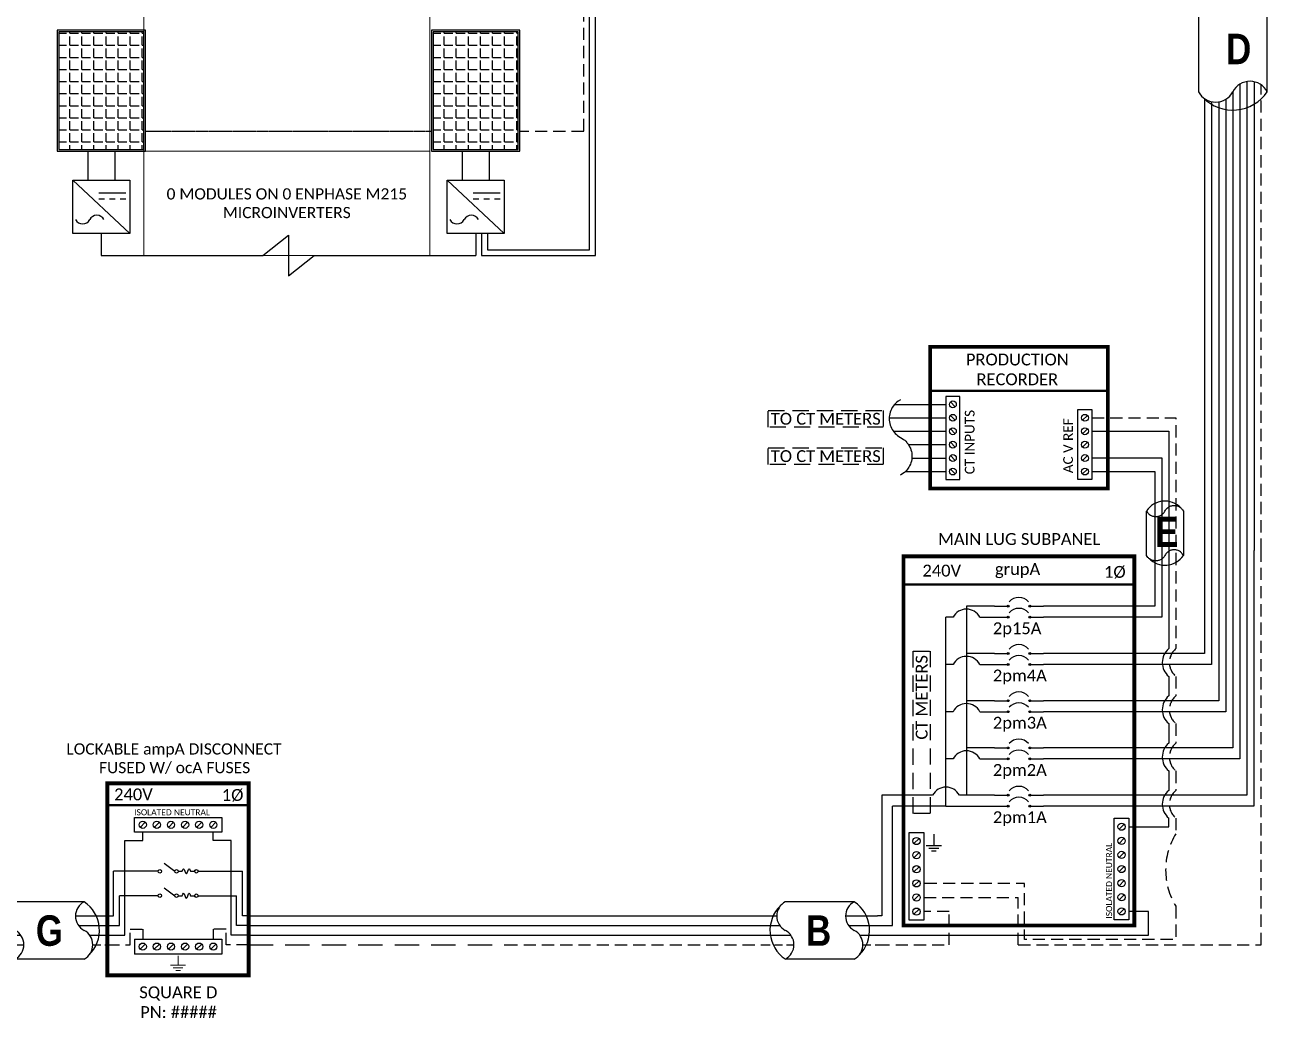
# Model space of a CAD drawing. Header units: feet. Extents: x 13749 to 14348, y 16038 to 16616.
# Drawn here: x 13964.7 to 14347.7, y 16050.5 to 16356.6 of the extents above; entities that cross this region are included whole.
import ezdxf

# ---------------------------------------------------------------- set-up
doc = ezdxf.new("R2010")
doc.units = ezdxf.units.FT
doc.header["$MEASUREMENT"] = 0
doc.linetypes.add('DASHED', pattern=[0.75, 0.5, -0.25])
doc.linetypes.add('HIDDEN', pattern=[0.375, 0.25, -0.125])
for name, color, linetype in [('E - MODULE', 7, 'Continuous'), ('ONE LINE BLOCKS', 7, 'Continuous'), ('TABLES', 7, 'Continuous'), ('TEXT', 7, 'Continuous'), ('Z - TITLEBLOCK TXT', 7, 'Continuous')]:
    doc.layers.add(name, color=color, linetype=linetype)
doc.styles.add('ONE LINE TXT', font='techb___.ttf')
doc.styles.get("Standard").update_dxf_attribs({"font": 'CALIBRI.TTF'})

# ---------------------------------------------------------------- blocks, each defined once
blk = doc.blocks.new('*T14')
at = {"layer": 'Defpoints', "color": 8, "linetype": 'ByBlock', "lineweight": 0, "transparency": 16777216}
for p, q in [((0, 0), (88.16, 0)), ((0, 0), (0, -330.21)), ((88.16, 0), (88.16, -330.21)), ((0, -41.08), (88.16, -41.08)), ((0, -59.24), (88.16, -59.24)), ((0, -91.46), (88.16, -91.46)), ((0, -138.99), (88.16, -138.99)), ((0, -171.21), (88.16, -171.21)), ((0, -218.74), (88.16, -218.74)), ((0, -250.97), (88.16, -250.97)), ((0, -297.99), (88.16, -297.99)), ((0, -330.21), (88.16, -330.21))]:
    blk.add_line(p, q, dxfattribs=at)
at = {"color": 0, "linetype": 'Continuous', "transparency": 16777216, "char_height": 3.4544, "width": 83.574, "attachment_point": 5}
for s, insert in [('{\\fCalibri|b0|i0|c0;SOLAR MODULES MOUNTED TO ROOF ON 0 ARRAYS^J0 - 0W MODULES^J0 - ENPHASE M215 MICROINVERTERS', (44.08, -20.54)), ('{\\fCalibri|b0|i0|c0;', (44.08, -50.16)), ('{\\fCalibri|b0|i0|c0;0 MODULES ON 0 ENPHASE M215 MICROINVERTERS', (44.08, -75.35)), ('{\\fCalibri|b0|i0|c0;', (44.08, -115.23)), ('{\\fCalibri|b0|i0|c0;0 MODULES ON 0 ENPHASE M215 MICROINVERTERS', (44.08, -155.1)), ('{\\fCalibri|b0|i0|c0;', (44.08, -194.98)), ('{\\fCalibri|b0|i0|c0;0 MODULES ON 0 ENPHASE M215 MICROINVERTERS', (44.08, -234.86)), ('{\\fCalibri|b0|i0|c0;', (44.08, -274.48)), ('{\\fCalibri|b0|i0|c0;0 MODULES ON 0 ENPHASE M215 MICROINVERTERS', (44.08, -314.1))]:
    blk.add_mtext(s, dxfattribs=dict(at, insert=insert))
blk = doc.blocks.new('*U28')
at = {"color": 7, "linetype": 'Continuous'}
for p, q in [((-7.14, 13.31), (-28.39, 13.31)), ((-28.39, -4.31), (-7.14, -4.31))]:
    blk.add_line(p, q, dxfattribs=at)
at = {"color": 7}
for p, q in [((-35.53, 9), (-31.05, 9)), ((-9.81, 9), (0, 9))]:
    blk.add_line(p, q, dxfattribs=at)
at = {"color": 10}
for p, q in [((-35.53, 6), (-30.11, 6)), ((-8.87, 6), (0, 6))]:
    blk.add_line(p, q, dxfattribs=at)
at = {"color": 253}
for p, q in [((-35.53, 3), (-26.66, 3)), ((-5.41, 3), (0, 3))]:
    blk.add_line(p, q, dxfattribs=at)
at = {"color": 92, "linetype": 'HIDDEN', "ltscale": 10}
for p, q in [((-4.48, 0), (0, 0)), ((-35.53, 0), (-25.72, 0))]:
    blk.add_line(p, q, dxfattribs=at)
at = {"color": 7, "linetype": 'Continuous'}
for centre, start, end in [((-22.54, 4.5), 133.9732, 236.4265), ((-12.99, 4.5), 313.9732, 56.4265)]:
    blk.add_arc(centre, 10.58, start, end, dxfattribs=at)
at = {"linetype": 'Continuous'}
for centre, start, end in [((-26.08, 8.91), 117.6639, 242.3361), ((-4.83, 8.91), 117.6639, 242.3361), ((-30.7, 0.09), 297.6639, 62.3361), ((-9.45, 0.09), 297.6639, 62.3361)]:
    blk.add_arc(centre, 4.98, start, end, dxfattribs=at)
blk = doc.blocks.new('*U17')
at = {"color": 7}
blk.add_line((-79.14, 9), (0, 9), dxfattribs=at)
at = {"color": 10}
blk.add_line((-79.14, 6), (0, 6), dxfattribs=at)
at = {"color": 253}
blk.add_line((-79.14, 3), (0, 3), dxfattribs=at)
at = {"color": 92, "linetype": 'HIDDEN', "ltscale": 15}
blk.add_line((-79.14, 0), (0, 0), dxfattribs=at)
blk = doc.blocks.new('*U22')
at = {"lineweight": 50}
blk.add_line((-43.61, 43.06), (0, 43.06), dxfattribs=at)
at = {"color": 1, "linetype": 'Continuous'}
for p, q in [((-35.27, 34.78), (-35.27, 39.32)), ((-35.27, 39.32), (-8.32, 39.32)), ((-8.32, 39.32), (-8.32, 34.78)), ((-8.32, 34.78), (-35.27, 34.78)), ((-26.07, 25.18), (-22.81, 22.74)), ((-21.73, 22.73), (-20.49, 22.73)), ((-17.94, 22.73), (-16.7, 22.73)), ((-26.07, 17.65), (-22.81, 15.2)), ((-21.73, 15.2), (-20.49, 15.2)), ((-17.94, 15.2), (-16.7, 15.2)), ((-35.27, 1.76), (-8.32, 1.76)), ((-35.27, 1.76), (-35.27, -2.78)), ((-8.32, 1.76), (-8.32, -2.78)), ((-8.32, -2.78), (-35.27, -2.78))]:
    blk.add_line(p, q, dxfattribs=at)
at = {"color": 4, "linetype": 'Continuous'}
for p, q in [((-31.89, 37.83), (-33.46, 36.26)), ((-27.53, 37.83), (-29.11, 36.26)), ((-23.18, 37.83), (-24.76, 36.26)), ((-18.83, 37.83), (-20.41, 36.26)), ((-14.48, 37.83), (-16.06, 36.26)), ((-10.13, 37.83), (-11.7, 36.26)), ((-31.89, 0.28), (-33.46, -1.3)), ((-27.53, 0.28), (-29.11, -1.3)), ((-23.18, 0.28), (-24.76, -1.3)), ((-18.83, 0.28), (-20.41, -1.3)), ((-14.48, 0.28), (-16.06, -1.3)), ((-10.13, 0.28), (-11.7, -1.3))]:
    blk.add_line(p, q, dxfattribs=at)
at = {"color": 253, "linetype": 'Continuous'}
for p, q in [((-32.67, 32.17), (-32.67, 34.78)), ((-10.92, 32.17), (-10.92, 34.78)), ((-38.16, 3), (-38.16, 32.17)), ((-38.16, 32.17), (-32.67, 32.17)), ((-5.43, 32.17), (-10.92, 32.17)), ((-5.43, 3), (-5.43, 32.17)), ((-43.61, 3), (-38.16, 3)), ((0, 3), (-5.43, 3))]:
    blk.add_line(p, q, dxfattribs=at)
at = {"color": 7, "linetype": 'Continuous'}
for p, q in [((-27.97, 22.73), (-41.66, 22.73)), ((-41.66, 9), (-41.66, 22.73)), ((-15.62, 22.73), (-1.93, 22.73)), ((-1.93, 9), (-1.93, 22.73))]:
    blk.add_line(p, q, dxfattribs=at)
at = {"color": 10, "linetype": 'Continuous'}
for p, q in [((-27.97, 15.2), (-39.8, 15.2)), ((-39.8, 6), (-39.8, 15.2)), ((-15.62, 15.2), (-3.79, 15.19)), ((-3.79, 6), (-3.79, 15.2)), ((-43.61, 6), (-39.8, 6)), ((0, 6), (-3.79, 6))]:
    blk.add_line(p, q, dxfattribs=at)
at = {"color": 7}
for p, q in [((-43.61, 9), (-41.66, 9)), ((0, 9), (-1.93, 9))]:
    blk.add_line(p, q, dxfattribs=at)
at = {"color": 92, "linetype": 'HIDDEN', "ltscale": 15}
for p, q in [((-36.58, 0), (-36.58, 4.9)), ((-36.58, 4.9), (-32.67, 4.9)), ((-32.67, 4.9), (-32.67, 1.76)), ((-7.01, 4.9), (-10.92, 4.9)), ((-10.92, 4.9), (-10.92, 1.76)), ((-7.01, 0), (-7.01, 4.9)), ((-43.61, 0), (-36.58, 0)), ((0, 0), (-7.01, 0))]:
    blk.add_line(p, q, dxfattribs=at)
at = {"lineweight": 50, "const_width": 1.19}
blk.add_lwpolyline([(-43.61, -9.34), (-43.61, 49.84), (0, 49.84), (0, -9.34)], close=True, dxfattribs=at)
at = {"color": 92, "linetype": 'Continuous', "lineweight": 5, "ltscale": 0.05, "flags": 128}
for points in [[(-21.8, -3.32), (-21.8, -6.17)], [(-24.14, -6.17), (-19.45, -6.17)], [(-20.27, -7.03), (-23.32, -7.03)], [(-21.08, -7.9), (-22.51, -7.9)]]:
    blk.add_lwpolyline(points, dxfattribs=at)
at = {"color": 4, "linetype": 'Continuous'}
for centre in [(-32.67, 37.05), (-28.32, 37.05), (-23.97, 37.05), (-19.62, 37.05), (-15.27, 37.05), (-10.92, 37.05), (-32.67, -0.51), (-28.32, -0.51), (-23.97, -0.51), (-19.62, -0.51), (-15.27, -0.51), (-10.92, -0.51)]:
    blk.add_circle(centre, 1.11, dxfattribs=at)
at = {"color": 1, "linetype": 'Continuous'}
for centre in [(-27.43, 22.73), (-22.27, 22.73), (-16.16, 22.73), (-27.43, 15.2), (-22.27, 15.2), (-16.16, 15.19)]:
    blk.add_circle(centre, 0.541, dxfattribs=at)
for points in [[(-20.49, 22.73), (-20.12, 23.49), (-19.22, 21.97), (-18.39, 23.49), (-17.94, 22.73)], [(-20.49, 15.2), (-20.12, 15.96), (-19.22, 14.43), (-18.39, 15.96), (-17.94, 15.2)]]:
    blk.add_spline(points, degree=3, dxfattribs=at)
at = {"color": 7}
blk.add_blockref('*U28', (-43.61, 0), dxfattribs=at)
at = {"color": 4, "linetype": 'Continuous'}
blk.add_text('ISOLATED NEUTRAL', height=1.8743, dxfattribs=at).set_placement((-35.32, 39.97))
at = {"color": 1}
for s, width, gutter_width, heights, insert, char_height, attachment_point in [('\\A1;\\pi2.6661;LOCKABLE ampA DISCONNECT \\P\\pi12.722;FUSED W/ ocA FUSES', 71.8931, 92.23, [18.56], (-58.88, 62.16), 3.4544, 1), ('240V', 0.1481, 0.75, [0], (-35.55, 46.4), 3.658, 5), ('1Ø', 0.1481, 0.75, [0], (-4.98, 46.1), 3.658, 5), ('\\A1;\\pi5.5987,t23.887;SQUARE D\\P\\pi5.8899,t24.178;PN: #####', 35.0816, 28.88, [13.54], (-39.35, -12.75), 3.6576, 1)]:
    blk.add_mtext_dynamic_manual_height_columns(s, width=width, gutter_width=gutter_width, heights=heights, dxfattribs=dict(at, insert=insert, char_height=char_height, attachment_point=attachment_point))
blk = doc.blocks.new('*U19')
at = {"color": 7}
blk.add_line((-79.14, 9), (0, 9), dxfattribs=at)
at = {"color": 10}
blk.add_line((-79.14, 6), (0, 6), dxfattribs=at)
at = {"color": 253}
blk.add_line((-79.14, 3), (0, 3), dxfattribs=at)
at = {"color": 92, "linetype": 'DASHED', "ltscale": 15}
blk.add_line((-79.14, 0), (0, 0), dxfattribs=at)
blk = doc.blocks.new('*U25')
at = {"color": 7}
blk.add_lwpolyline([(-5.67, 6.83), (-5.45, 6.47), (-5.45, 6.47), (-5.45, 6.47), (-5.25, 6.22), (-5.08, 6.04), (-4.92, 5.89), (-4.75, 5.76), (-4.49, 5.58), (-4.28, 5.46), (-4.05, 5.36), (-3.81, 5.27), (-3.57, 5.2), (-3.33, 5.16), (-3.09, 5.13), (-2.83, 5.12), (-2.59, 5.13), (-2.34, 5.16), (-2.1, 5.21), (-1.85, 5.27), (-1.63, 5.36), (-1.39, 5.46), (-1.18, 5.58), (-0.99, 5.71), (-0.85, 5.81), (-0.77, 5.87), (-0.58, 6.04), (-0.43, 6.21), (-0.28, 6.39), (-0.14, 6.6), (0, 6.83), (0.14, 7.07), (0.28, 7.28), (0.43, 7.46), (0.58, 7.62), (0.77, 7.8), (0.85, 7.86), (0.99, 7.96), (1.18, 8.09), (1.39, 8.21), (1.63, 8.31), (1.85, 8.39), (2.1, 8.46), (2.34, 8.51), (2.59, 8.54), (2.83, 8.55), (3.09, 8.54), (3.33, 8.51), (3.57, 8.46), (3.81, 8.39), (4.05, 8.31), (4.28, 8.2), (4.49, 8.09), (4.75, 7.91), (4.92, 7.77), (5.08, 7.63), (5.25, 7.45), (5.45, 7.2), (5.45, 7.2), (5.45, 7.2), (5.67, 6.83), (5.67, -6.83), (5.45, -6.47), (5.45, -6.47), (5.45, -6.47), (5.25, -6.22), (5.08, -6.04), (4.92, -5.89), (4.75, -5.76), (4.49, -5.58), (4.28, -5.46), (4.05, -5.36), (3.81, -5.27), (3.57, -5.2), (3.33, -5.16), (3.09, -5.13), (2.83, -5.12), (2.59, -5.13), (2.34, -5.16), (2.1, -5.21), (1.85, -5.27), (1.63, -5.36), (1.39, -5.46), (1.18, -5.58), (0.99, -5.71), (0.85, -5.81), (0.77, -5.87), (0.58, -6.04), (0.43, -6.21), (0.28, -6.39), (0.14, -6.6), (0, -6.83), (-0.14, -7.07), (-0.28, -7.28), (-0.43, -7.46), (-0.58, -7.62), (-0.77, -7.8), (-0.85, -7.86), (-0.99, -7.96), (-1.18, -8.09), (-1.39, -8.21), (-1.63, -8.31), (-1.85, -8.39), (-2.1, -8.46), (-2.34, -8.51), (-2.59, -8.54), (-2.83, -8.55), (-3.09, -8.54), (-3.33, -8.51), (-3.57, -8.46), (-3.81, -8.39), (-4.05, -8.31), (-4.28, -8.2), (-4.49, -8.09), (-4.75, -7.91), (-4.92, -7.77), (-5.08, -7.63), (-5.25, -7.45), (-5.45, -7.2), (-5.45, -7.2), (-5.45, -7.2), (-5.67, -6.83), (-5.67, -6.83)], close=True, dxfattribs=at)
at = {"color": 7, "linetype": 'Continuous'}
for centre, start, end in [((0, 3.07), 43.9732, 146.4265), ((0, -3.07), 223.9732, 326.4265)]:
    blk.add_arc(centre, 6.81, start, end, dxfattribs=at)
at = {"color": 1, "linetype": 'Continuous', "insert": (-3.04, 5.1), "char_height": 9.3833, "attachment_point": 1, "style": 'ONE LINE TXT'}
blk.add_mtext_dynamic_manual_height_columns('{\\W1;\\C256;E}', width=0.1385, gutter_width=2.13, heights=[0], dxfattribs=at)
blk = doc.blocks.new('SUB WITH RECORDER 4 CKTS')
at = {"layer": 'ONE LINE BLOCKS', "linetype": 'Continuous'}
h = blk.add_hatch(color=1, dxfattribs=at)
h.dxf.hatch_style = 1
edge = h.paths.add_edge_path()
edge.add_arc((40.28, 104.41), 0.291, 0, 360)
h = blk.add_hatch(color=1, dxfattribs=at)
h.dxf.hatch_style = 1
edge = h.paths.add_edge_path()
edge.add_arc((46.96, 104.41), 0.291, 0, 360)
h = blk.add_hatch(color=1, dxfattribs=at)
h.dxf.hatch_style = 1
edge = h.paths.add_edge_path()
edge.add_arc((40.28, 101.03), 0.291, 0, 360)
h = blk.add_hatch(color=1, dxfattribs=at)
h.dxf.hatch_style = 1
edge = h.paths.add_edge_path()
edge.add_arc((46.96, 101.03), 0.291, 0, 360)
h = blk.add_hatch(color=1, dxfattribs=at)
h.dxf.hatch_style = 1
edge = h.paths.add_edge_path()
edge.add_arc((40.28, 89.85), 0.291, 0, 360)
h = blk.add_hatch(color=1, dxfattribs=at)
h.dxf.hatch_style = 1
edge = h.paths.add_edge_path()
edge.add_arc((46.96, 89.85), 0.291, 0, 360)
h = blk.add_hatch(color=1, dxfattribs=at)
h.dxf.hatch_style = 1
edge = h.paths.add_edge_path()
edge.add_arc((40.28, 86.47), 0.291, 0, 360)
h = blk.add_hatch(color=1, dxfattribs=at)
h.dxf.hatch_style = 1
edge = h.paths.add_edge_path()
edge.add_arc((46.96, 86.47), 0.291, 0, 360)
h = blk.add_hatch(color=1, dxfattribs=at)
h.dxf.hatch_style = 1
edge = h.paths.add_edge_path()
edge.add_arc((40.28, 75.29), 0.291, 0, 360)
h = blk.add_hatch(color=1, dxfattribs=at)
h.dxf.hatch_style = 1
edge = h.paths.add_edge_path()
edge.add_arc((46.96, 75.29), 0.291, 0, 360)
h = blk.add_hatch(color=1, dxfattribs=at)
h.dxf.hatch_style = 1
edge = h.paths.add_edge_path()
edge.add_arc((40.28, 71.91), 0.291, 0, 360)
h = blk.add_hatch(color=1, dxfattribs=at)
h.dxf.hatch_style = 1
edge = h.paths.add_edge_path()
edge.add_arc((46.96, 71.91), 0.291, 0, 360)
h = blk.add_hatch(color=1, dxfattribs=at)
h.dxf.hatch_style = 1
edge = h.paths.add_edge_path()
edge.add_arc((40.28, 60.73), 0.291, 0, 360)
h = blk.add_hatch(color=1, dxfattribs=at)
h.dxf.hatch_style = 1
edge = h.paths.add_edge_path()
edge.add_arc((40.28, 57.35), 0.291, 0, 360)
h = blk.add_hatch(color=1, dxfattribs=at)
h.dxf.hatch_style = 1
edge = h.paths.add_edge_path()
edge.add_arc((46.96, 60.73), 0.291, 0, 360)
h = blk.add_hatch(color=1, dxfattribs=at)
h.dxf.hatch_style = 1
edge = h.paths.add_edge_path()
edge.add_arc((46.96, 57.35), 0.291, 0, 360)
h = blk.add_hatch(color=1, dxfattribs=at)
h.dxf.hatch_style = 1
edge = h.paths.add_edge_path()
edge.add_arc((40.28, 46.17), 0.291, 0, 360)
h = blk.add_hatch(color=1, dxfattribs=at)
h.dxf.hatch_style = 1
edge = h.paths.add_edge_path()
edge.add_arc((46.96, 46.17), 0.291, 0, 360)
h = blk.add_hatch(color=1, dxfattribs=at)
h.dxf.hatch_style = 1
edge = h.paths.add_edge_path()
edge.add_arc((40.28, 42.79), 0.291, 0, 360)
h = blk.add_hatch(color=1, dxfattribs=at)
h.dxf.hatch_style = 1
edge = h.paths.add_edge_path()
edge.add_arc((46.96, 42.79), 0.291, 0, 360)
at = {"linetype": 'Continuous'}
for p, q in [((5.31, 166.63), (21.09, 166.63)), ((3.63, 162.49), (21.09, 162.49)), ((4.86, 158.35), (21.09, 158.35)), ((9.57, 154.21), (21.09, 154.21)), ((10.61, 150.07), (21.09, 150.07)), ((8.64, 145.93), (21.09, 145.93))]:
    blk.add_line(p, q, dxfattribs=at)
at = {"color": 253, "linetype": 'Continuous'}
for p, q in [((66.15, 158.4), (89.82, 158.4)), ((89.82, 158.4), (89.82, 91.34)), ((89.82, 82.78), (89.82, 76.78)), ((89.82, 68.22), (89.82, 62.22)), ((89.82, 53.66), (89.82, 47.66)), ((83.55, 10.36), (77.54, 10.36)), ((83.55, 3), (83.55, 10.36)), ((0, 3), (83.55, 3))]:
    blk.add_line(p, q, dxfattribs=at)
at = {"color": 10, "linetype": 'Continuous'}
for p, q in [((66.15, 150.12), (87.65, 150.12)), ((87.65, 150.12), (87.65, 101.03)), ((103.04, 121.54), (103.04, 86.47)), ((107.39, 121.54), (107.39, 71.91)), ((111.74, 121.54), (111.74, 57.35)), ((116.09, 121.54), (116.09, 42.79)), ((21.14, 86.47), (21.14, 101.03)), ((23.31, 101.03), (21.14, 101.03)), ((21.14, 101.03), (21.14, 101.03)), ((31.55, 101.03), (36.09, 101.03)), ((87.65, 101.03), (51.15, 101.03)), ((21.14, 71.91), (21.14, 86.47)), ((23.31, 86.47), (21.14, 86.47)), ((31.55, 86.47), (36.09, 86.47)), ((103.04, 86.47), (51.15, 86.47)), ((21.14, 57.35), (21.14, 71.91)), ((23.31, 71.91), (21.14, 71.91)), ((31.55, 71.91), (36.09, 71.91)), ((107.39, 71.91), (51.15, 71.91)), ((21.14, 42.79), (21.14, 57.35)), ((23.31, 57.35), (21.14, 57.35)), ((31.55, 57.35), (36.09, 57.35)), ((111.74, 57.35), (51.15, 57.35)), ((21.14, 42.79), (4.63, 42.79)), ((4.63, 6), (4.63, 42.79)), ((21.14, 42.79), (36.09, 42.79)), ((116.09, 42.79), (51.15, 42.79)), ((0, 6), (4.63, 6))]:
    blk.add_line(p, q, dxfattribs=at)
at = {"color": 7, "linetype": 'Continuous'}
for p, q in [((66.15, 145.98), (85.47, 145.98)), ((85.47, 145.98), (85.47, 104.41)), ((100.87, 121.54), (100.87, 89.85)), ((105.22, 121.54), (105.22, 75.29)), ((109.57, 121.54), (109.57, 60.73)), ((113.92, 121.54), (113.92, 46.17)), ((36.09, 104.41), (27.43, 104.41)), ((27.43, 104.41), (27.43, 89.85)), ((85.47, 104.41), (51.15, 104.41)), ((36.09, 89.85), (27.43, 89.85)), ((27.43, 89.85), (27.43, 75.29)), ((27.43, 89.85), (27.43, 89.85)), ((100.87, 89.85), (51.15, 89.85)), ((36.09, 75.29), (27.43, 75.29)), ((27.43, 75.29), (27.43, 60.73)), ((105.22, 75.29), (51.15, 75.29)), ((36.09, 60.73), (27.43, 60.73)), ((27.43, 60.73), (27.43, 46.17)), ((109.57, 60.73), (51.15, 60.73)), ((17.02, 46.17), (1.34, 46.17)), ((1.34, 46.17), (1.34, 9)), ((36.09, 46.17), (25.26, 46.17)), ((113.92, 46.17), (51.15, 46.17)), ((1.34, 9), (0, 9))]:
    blk.add_line(p, q, dxfattribs=at)
at = {"color": 253, "linetype": 'Continuous', "flags": 128}
blk.add_lwpolyline([(77.54, 36.46), (89.82, 36.46), (89.82, 39.1)], dxfattribs=at)
at = {"color": 10, "linetype": 'Continuous'}
for centre in [(27.43, 98.87), (27.43, 84.31), (27.43, 69.75), (27.43, 55.19)]:
    blk.add_arc(centre, 4.65, 27.6639, 152.3361, dxfattribs=at)
at = {"color": 253, "linetype": 'Continuous'}
for centre in [(93.4, 87.06), (93.4, 72.5), (93.4, 57.94), (93.4, 43.38)]:
    blk.add_arc(centre, 5.58, 129.9215, 230.0785, dxfattribs=at)
at = {"color": 7, "linetype": 'Continuous'}
blk.add_arc((21.14, 44.01), 4.65, 27.6639, 152.3361, dxfattribs=at)
at = {"layer": 'E - MODULE'}
for p, q in [((4.1, 164.72), (3.93, 164.24)), ((4.32, 165.19), (4.1, 164.72)), ((4.56, 165.62), (4.32, 165.19)), ((4.93, 166.16), (4.56, 165.62)), ((5.2, 166.51), (4.93, 166.16)), ((5.49, 166.83), (5.2, 166.51)), ((5.87, 167.18), (5.49, 166.83)), ((6.38, 167.59), (5.87, 167.18)), ((7.13, 168.04), (6.38, 167.59)), ((6.38, 167.59), (6.38, 167.59)), ((6.38, 167.59), (6.38, 167.59)), ((3.64, 162.75), (3.62, 162.23)), ((3.62, 162.23), (3.64, 161.73)), ((3.7, 163.25), (3.64, 162.75)), ((3.64, 161.73), (3.7, 161.22)), ((3.79, 163.74), (3.7, 163.25)), ((3.7, 161.22), (3.79, 160.73)), ((3.93, 164.24), (3.79, 163.74)), ((3.79, 160.73), (3.93, 160.23)), ((3.93, 160.23), (4.11, 159.76)), ((4.11, 159.76), (4.32, 159.29)), ((4.32, 159.29), (4.56, 158.84)), ((4.56, 158.84), (4.82, 158.45)), ((4.82, 158.45), (5.03, 158.18)), ((5.03, 158.18), (5.15, 158.02)), ((5.15, 158.02), (5.51, 157.63)), ((5.51, 157.63), (5.84, 157.32)), ((5.84, 157.32), (6.22, 157.01)), ((6.22, 157.01), (6.65, 156.71)), ((6.65, 156.71), (7.13, 156.43)), ((7.13, 156.43), (7.6, 156.16)), ((7.6, 156.16), (8.03, 155.85)), ((8.03, 155.85), (8.41, 155.55)), ((8.41, 155.55), (8.75, 155.24)), ((8.75, 155.24), (9.1, 154.85)), ((9.1, 154.85), (9.22, 154.69)), ((9.22, 154.69), (9.43, 154.41)), ((9.43, 154.41), (9.69, 154.02)), ((9.69, 154.02), (9.94, 153.58)), ((9.94, 153.58), (10.15, 153.11)), ((10.15, 153.11), (10.32, 152.64)), ((10.32, 152.64), (10.46, 152.14)), ((10.46, 152.14), (10.56, 151.65)), ((10.56, 149.62), (10.46, 149.12)), ((10.56, 151.65), (10.62, 151.14)), ((10.62, 150.11), (10.56, 149.62)), ((10.62, 151.14), (10.64, 150.63)), ((10.64, 150.63), (10.62, 150.11)), ((8.38, 145.68), (7.87, 145.28)), ((8.76, 146.04), (8.38, 145.68)), ((9.05, 146.36), (8.76, 146.04)), ((9.32, 146.7), (9.05, 146.36)), ((9.7, 147.25), (9.32, 146.7)), ((9.93, 147.68), (9.7, 147.25)), ((10.15, 148.15), (9.93, 147.68)), ((10.32, 148.63), (10.15, 148.15)), ((10.46, 149.12), (10.32, 148.63)), ((7.87, 145.28), (7.13, 144.83)), ((7.13, 144.83), (7.13, 144.83)), ((7.87, 145.28), (7.87, 145.28)), ((7.87, 145.28), (7.87, 145.28))]:
    blk.add_line(p, q, dxfattribs=at)
at = {"layer": 'E - MODULE', "color": 10, "linetype": 'DASHED', "ltscale": 10}
for points in [[(-33.65, 164.76), (1.79, 164.76), (1.79, 159.57), (-33.65, 159.57)], [(-33.65, 153.25), (1.79, 153.25), (1.79, 148.07), (-33.65, 148.07)], [(11.05, 40.57), (11.05, 90.58), (16.24, 90.58), (16.24, 40.57)]]:
    blk.add_lwpolyline(points, close=True, dxfattribs=at)
at = {"layer": 'ONE LINE BLOCKS', "lineweight": 50}
for p, q in [((71.16, 170.82), (16.23, 170.82)), ((8.04, 111.12), (79.2, 111.12))]:
    blk.add_line(p, q, dxfattribs=at)
for points, const_width in [([(71.01, 140.71), (71.01, 184.32), (16.23, 184.32), (16.23, 140.71)], 1.13), ([(8.04, 6.01), (8.04, 119.82), (79.2, 119.82), (79.2, 6.01)], 1.19)]:
    blk.add_lwpolyline(points, close=True, dxfattribs=dict(at, const_width=const_width))
at = {"layer": 'TEXT', "color": 92, "linetype": 'HIDDEN', "ltscale": 15}
for p, q in [((118.27, 0), (118.27, 121.54)), ((92, 82.78), (92, 76.78)), ((92, 68.22), (92, 62.22)), ((92, 53.66), (92, 47.66)), ((14.31, 14.64), (43.39, 14.64)), ((43.39, 0), (43.39, 14.64)), ((22.14, 10.28), (14.31, 10.28)), ((22.14, 0), (22.14, 10.28)), ((0, 0), (22.14, 0)), ((43.39, 0), (118.27, 0))]:
    blk.add_line(p, q, dxfattribs=at)
at = {"layer": 'TEXT', "color": 92, "linetype": 'HIDDEN', "ltscale": 15, "flags": 128}
for points in [[(66.15, 162.49), (92, 162.49), (92, 91.34)], [(92, 39.1), (92, 34.3)], [(92, 11.93), (92, 1.66), (45.34, 1.66), (45.34, 18.99), (14.31, 18.99)]]:
    blk.add_lwpolyline(points, dxfattribs=at)
at = {"layer": 'TEXT', "color": 92, "flags": 128}
for points in [[(15.06, 30.65), (19.74, 30.65)], [(17.4, 34.15), (17.4, 30.65)], [(18.93, 29.78), (15.87, 29.78)], [(18.12, 28.91), (16.68, 28.91)]]:
    blk.add_lwpolyline(points, dxfattribs=at)
at = {"layer": 'TEXT', "color": 92, "linetype": 'HIDDEN', "ltscale": 15}
for centre, radius, start, end in [((95.58, 87.06), 5.58, 129.9215, 230.0785), ((95.58, 72.5), 5.58, 129.9215, 230.0785), ((95.58, 57.94), 5.58, 129.9215, 230.0785), ((95.58, 43.38), 5.58, 129.9215, 230.0785), ((110.37, 23.11), 21.51, 148.6614, 211.3386)]:
    blk.add_arc(centre, radius, start, end, dxfattribs=at)
at = {"layer": 'Z - TITLEBLOCK TXT', "color": 1, "linetype": 'Continuous'}
for p, q in [((25.41, 169.1), (21.09, 169.1)), ((21.09, 169.1), (21.09, 143.46)), ((25.41, 143.46), (25.41, 169.1)), ((61.83, 165.01), (66.15, 165.01)), ((61.83, 143.46), (61.83, 165.01)), ((66.15, 165.01), (66.15, 143.46)), ((21.09, 143.46), (25.41, 143.46)), ((66.15, 143.46), (61.83, 143.46)), ((73, 7.76), (73, 39.06)), ((73, 39.06), (77.54, 39.06)), ((77.54, 39.06), (77.54, 7.76)), ((9.77, 7.69), (9.77, 34.63)), ((9.77, 34.63), (14.31, 34.63)), ((14.31, 34.63), (14.31, 7.69)), ((14.31, 7.69), (9.77, 7.69)), ((77.54, 7.76), (73, 7.76))]:
    blk.add_line(p, q, dxfattribs=at)
at = {"layer": 'Z - TITLEBLOCK TXT', "color": 4, "linetype": 'Continuous'}
for p, q in [((24, 165.88), (22.5, 167.37)), ((24, 161.74), (22.5, 163.24)), ((63.24, 161.74), (64.74, 163.24)), ((24, 157.6), (22.5, 159.1)), ((63.24, 157.6), (64.74, 159.1)), ((24, 153.46), (22.5, 154.96)), ((63.24, 153.46), (64.74, 154.96)), ((24, 149.32), (22.5, 150.82)), ((63.24, 149.32), (64.74, 150.82)), ((24, 145.18), (22.5, 146.68)), ((63.24, 145.18), (64.74, 146.68)), ((76.06, 37.25), (74.49, 35.67)), ((12.83, 32.82), (11.25, 31.25)), ((76.06, 32.9), (74.49, 31.32)), ((12.83, 28.47), (11.25, 26.9)), ((76.06, 28.54), (74.49, 26.97)), ((12.83, 24.12), (11.25, 22.55)), ((76.06, 24.19), (74.49, 22.62)), ((12.83, 19.77), (11.25, 18.2)), ((76.06, 19.84), (74.49, 18.27)), ((12.83, 15.42), (11.25, 13.85)), ((76.06, 15.49), (74.49, 13.92)), ((12.83, 11.07), (11.25, 9.5)), ((76.06, 11.14), (74.49, 9.57))]:
    blk.add_line(p, q, dxfattribs=at)
at = {"layer": 'Z - TITLEBLOCK TXT', "color": 1, "linetype": 'Continuous', "flags": 128}
for points in [[(36.09, 104.41), (40.28, 104.41)], [(36.09, 104.41), (40.28, 104.41)], [(46.96, 104.41), (51.15, 104.41)], [(36.09, 101.03), (40.28, 101.03)], [(36.09, 101.03), (40.28, 101.03)], [(46.96, 101.03), (51.15, 101.03)], [(36.09, 89.85), (40.28, 89.85)], [(36.09, 89.85), (40.28, 89.85)], [(46.96, 89.85), (51.15, 89.85)], [(36.09, 86.47), (40.28, 86.47)], [(36.09, 86.47), (40.28, 86.47)], [(46.96, 86.47), (51.15, 86.47)], [(36.09, 75.29), (40.28, 75.29)], [(36.09, 75.29), (40.28, 75.29)], [(46.96, 75.29), (51.15, 75.29)], [(36.09, 71.91), (40.28, 71.91)], [(36.09, 71.91), (40.28, 71.91)], [(46.96, 71.91), (51.15, 71.91)], [(36.09, 60.73), (40.28, 60.73)], [(36.09, 60.73), (40.28, 60.73)], [(46.96, 60.73), (51.15, 60.73)], [(36.09, 57.35), (40.28, 57.35)], [(36.09, 57.35), (40.28, 57.35)], [(46.96, 57.35), (51.15, 57.35)], [(36.09, 46.17), (40.28, 46.17)], [(36.09, 46.17), (40.28, 46.17)], [(46.96, 46.17), (51.15, 46.17)], [(36.09, 42.79), (40.28, 42.79)], [(36.09, 42.79), (40.28, 42.79)], [(46.96, 42.79), (51.15, 42.79)]]:
    blk.add_lwpolyline(points, dxfattribs=at)
at = {"layer": 'Z - TITLEBLOCK TXT', "color": 4, "linetype": 'Continuous'}
for centre, radius in [((23.25, 166.63), 1.06), ((23.25, 162.49), 1.06), ((63.99, 162.49), 1.06), ((23.25, 158.35), 1.06), ((63.99, 158.35), 1.06), ((23.25, 154.21), 1.06), ((63.99, 154.21), 1.06), ((23.25, 150.07), 1.06), ((63.99, 150.07), 1.06), ((23.25, 145.93), 1.06), ((63.99, 145.93), 1.06), ((75.27, 36.46), 1.11), ((12.04, 32.04), 1.11), ((75.27, 32.11), 1.11), ((12.04, 27.69), 1.11), ((75.27, 27.76), 1.11), ((12.04, 23.34), 1.11), ((75.27, 23.41), 1.11), ((12.04, 18.99), 1.11), ((75.27, 19.06), 1.11), ((12.04, 14.64), 1.11), ((75.27, 14.71), 1.11), ((12.04, 10.28), 1.11), ((75.27, 10.36), 1.11)]:
    blk.add_circle(centre, radius, dxfattribs=at)
at = {"layer": 'Z - TITLEBLOCK TXT', "color": 1, "linetype": 'Continuous'}
for centre in [(40.28, 104.41), (46.96, 104.41), (40.28, 101.03), (46.96, 101.03), (40.28, 89.85), (46.96, 89.85), (40.28, 86.47), (46.96, 86.47), (40.28, 75.29), (46.96, 75.29), (40.28, 71.91), (46.96, 71.91), (40.28, 60.73), (40.28, 57.35), (46.96, 60.73), (46.96, 57.35), (40.28, 46.17), (46.96, 46.17), (40.28, 42.79), (46.96, 42.79)]:
    blk.add_circle(centre, 0.291, dxfattribs=at)
for centre in [(43.62, 103.21), (43.62, 99.83), (43.62, 88.65), (43.62, 85.27), (43.62, 74.09), (43.62, 70.71), (43.62, 59.53), (43.62, 56.15), (43.62, 44.97), (43.62, 41.59)]:
    blk.add_arc(centre, 3.93, 40.3392, 139.6608, dxfattribs=at)
at = {"color": 1, "attachment_point": 5}
for s, width, insert, char_height in [('PRODUCTION\\PRECORDER', 50.8271, (43.12, 177.39), 3.658), ('TO CT METERS', 34.0747, (-15.93, 162.17), 3.6576), ('TO CT METERS', 34.0747, (-15.93, 150.66), 3.6576)]:
    blk.add_mtext_dynamic_manual_height_columns(s, width=width, gutter_width=7.17, heights=[0], dxfattribs=dict(at, insert=insert, char_height=char_height))
at = {"color": 1, "insert": (13.65, 76.33), "char_height": 3.658, "attachment_point": 5, "rotation": 90}
blk.add_mtext_dynamic_manual_height_columns('CT METERS', width=34.0747, gutter_width=7.17, heights=[0], dxfattribs=at)
at = {"layer": 'TABLES', "linetype": 'Continuous'}
for s, p in [('CT INPUTS ', (29.94, 145.08)), ('AC V REF', (60.27, 145.41))]:
    blk.add_text(s, height=2.996, rotation=90, dxfattribs=at).set_placement(p)
at = {"layer": 'TABLES', "color": 1, "linetype": 'Continuous'}
for s, p in [('2p15A', (35.59, 95.79)), ('2pm4A', (35.59, 81.23)), ('2pm3A', (35.59, 66.67)), ('2pm2A', (35.59, 52.11)), ('2pm1A', (35.59, 37.55))]:
    blk.add_text(s, height=3.658, dxfattribs=at).set_placement(p)
at = {"layer": 'TABLES', "color": 4, "linetype": 'Continuous'}
blk.add_text('ISOLATED NEUTRAL', height=1.8743, rotation=90, dxfattribs=at).set_placement((72.35, 8.12))
at = {"layer": 'TEXT', "color": 1, "attachment_point": 5}
for s, width, gutter_width, insert, char_height in [('MAIN LUG SUBPANEL ', 62.3984, 7.17, (43.71, 125.11), 3.6576), ('240V', 0.1481, 0.75, (19.83, 115.38), 3.658), ('grupA', 0.1481, 0.75, (43.21, 115.38), 3.658), ('1Ø', 0.1481, 0.75, (73.19, 114.86), 3.658)]:
    blk.add_mtext_dynamic_manual_height_columns(s, width=width, gutter_width=gutter_width, heights=[0], dxfattribs=dict(at, insert=insert, char_height=char_height))
at = {"color": 3}
blk.add_blockref('*U25', (88.64, 126.93), dxfattribs=at)

msp = doc.modelspace()

# ---------------------------------------------------------------- hatches: boundary and pattern name
at = {"linetype": 'Continuous'}
h = msp.add_hatch(dxfattribs=at)
h.set_pattern_fill('ANGLE', color=256, scale=13.54666)
h.set_pattern_definition([(0, (14038.1657, 4336.1515), (0, 3.7253315), [2.709332, -1.0159995]), (90, (14038.1657, 4336.1515), (-3.7253315, 2e-16), [2.709332, -1.0159995])])
h.paths.add_polyline_path([(13975.15, 16354.45), (13975.15, 16318.27), (14001.39, 16318.27), (14001.39, 16354.45)])
h = msp.add_hatch(dxfattribs=at)
h.set_pattern_fill('ANGLE', color=256, scale=13.54666)
h.set_pattern_definition([(0, (14153.5855, 4336.1515), (0, 3.7253315), [2.709332, -1.0159995]), (90, (14153.5855, 4336.1515), (-3.7253315, 2e-16), [2.709332, -1.0159995])])
h.paths.add_polyline_path([(14090.57, 16354.45), (14090.57, 16318.27), (14116.81, 16318.27), (14116.81, 16354.45)])

# ---------------------------------------------------------------- linework, layer by layer
at = {"color": 92, "linetype": 'HIDDEN', "ltscale": 15}
for p, q in [((14137, 16323.9), (14137, 16572.5)), ((14137, 16323.81), (14117.32, 16323.81))]:
    msp.add_line(p, q, dxfattribs=at)
at = {"color": 10, "linetype": 'Continuous'}
for p, q in [((14138.8, 16287.34), (14138.8, 16570.95)), ((14107.3, 16287.34), (14138.8, 16287.34))]:
    msp.add_line(p, q, dxfattribs=at)
at = {"linetype": 'Continuous'}
for p, q in [((14140.61, 16285.54), (14140.61, 16569.4)), ((13984.12, 16317.76), (13984.12, 16308.75)), ((13992.43, 16317.76), (13992.43, 16308.75)), ((14099.54, 16317.76), (14099.54, 16308.75)), ((14107.85, 16317.76), (14107.85, 16308.75)), ((13979.45, 16308.75), (13997.1, 16308.75)), ((13979.45, 16292.35), (13979.45, 16308.75)), ((13979.45, 16308.75), (13997.1, 16292.35)), ((13997.1, 16308.75), (13997.1, 16292.35)), ((14094.87, 16308.75), (14112.52, 16308.75)), ((14094.87, 16292.35), (14094.87, 16308.75)), ((14094.87, 16308.75), (14112.52, 16292.35)), ((14112.52, 16308.75), (14112.52, 16292.35)), ((13997.1, 16292.35), (13979.45, 16292.35)), ((14112.52, 16292.35), (14094.87, 16292.35)), ((14105.5, 16285.54), (14140.61, 16285.54))]:
    msp.add_line(p, q, dxfattribs=at)
at = {"color": 7, "linetype": 'Continuous'}
for p, q in [((14326.53, 16361.53), (14326.53, 16336.04)), ((14347.69, 16336.04), (14347.69, 16361.53)), ((13995.87, 16304.75), (13987.48, 16304.75)), ((14111.29, 16304.75), (14102.9, 16304.75)), ((13989.23, 16302.94), (13987.48, 16302.94)), ((13992.55, 16302.94), (13990.8, 16302.94)), ((13995.87, 16302.94), (13994.12, 16302.94)), ((14104.65, 16302.94), (14102.9, 16302.94)), ((14107.97, 16302.94), (14106.22, 16302.94)), ((14111.29, 16302.94), (14109.54, 16302.94)), ((14038.03, 16285.54), (14045.98, 16291.8)), ((14045.98, 16291.8), (14045.98, 16279.27)), ((14045.98, 16279.27), (14053.94, 16285.54))]:
    msp.add_line(p, q, dxfattribs=at)
at = {"linetype": 'Continuous', "flags": 128}
for points in [[(13974.65, 16354.96), (13974.65, 16317.76), (14001.9, 16317.76), (14001.9, 16354.96), (13974.65, 16354.96)], [(14090.07, 16354.96), (14090.07, 16317.76), (14117.32, 16317.76), (14117.32, 16354.96), (14090.07, 16354.96)], [(13988.27, 16292.35), (13988.27, 16285.54)], [(14103.69, 16292.35), (14103.69, 16285.54)], [(14105.5, 16292.35), (14105.5, 16285.54)], [(13988.27, 16285.54), (14038.03, 16285.54)], [(14053.94, 16285.54), (14103.69, 16285.54)]]:
    msp.add_lwpolyline(points, dxfattribs=at)
for points in [[(13975.15, 16354.45), (13975.15, 16318.27), (14001.39, 16318.27), (14001.39, 16354.45)], [(14090.57, 16354.45), (14090.57, 16318.27), (14116.81, 16318.27), (14116.81, 16354.45)]]:
    msp.add_lwpolyline(points, close=True, dxfattribs=at)
at = {"color": 92, "linetype": 'HIDDEN', "ltscale": 0.3, "flags": 128}
msp.add_lwpolyline([(14090.07, 16323.81), (14001.9, 16323.81)], dxfattribs=at)
at = {"color": 10, "linetype": 'Continuous', "flags": 128}
msp.add_lwpolyline([(14107.3, 16292.35), (14107.3, 16287.34)], dxfattribs=at)
at = {"linetype": 'Continuous'}
for centre, radius, start, end in [((14342.4, 16333.27), 5.97, 27.6639, 152.3361), ((14331.82, 16338.81), 5.97, 207.6639, 332.3361), ((13982.52, 16297.76), 2.48, 207.6639, 332.3361), ((13986.9, 16295.46), 2.48, 27.6639, 152.3361), ((14097.93, 16297.76), 2.48, 207.6639, 332.3361), ((14102.32, 16295.46), 2.48, 27.6639, 152.3361)]:
    msp.add_arc(centre, radius, start, end, dxfattribs=at)
at = {"color": 7, "linetype": 'Continuous'}
msp.add_arc((14337.11, 16343.06), 12.69, 223.9732, 326.4265, dxfattribs=at)

# ---------------------------------------------------------------- block references
msp.add_blockref('*T14', (14001.39, 16615.75))
at = {"color": 7}
for name, p in [('*U22', (14033.73, 16073.04)), ('*U28', (14227.54, 16073.04)), ('*U19', (14112.87, 16073.04)), ('*U17', (14192.01, 16073.04))]:
    msp.add_blockref(name, p, dxfattribs=at)

# ---------------------------------------------------------------- texts
at = {"color": 1, "linetype": 'Continuous', "char_height": 9.3833, "attachment_point": 1, "style": 'ONE LINE TXT'}
for s, insert in [('{\\W1;\\C256;D}', (14335.04, 16353.9)), ('{\\W1;\\C256;G}', (13968.1, 16082.17)), ('{\\W1;\\C256;B}', (14205.53, 16082.17))]:
    msp.add_mtext_dynamic_manual_height_columns(s, width=0.1385, gutter_width=2.13, heights=[0], dxfattribs=dict(at, insert=insert))

# ---------------------------------------------------------------- next in the draw order: block references
at = {"color": 1}
msp.add_blockref('SUB WITH RECORDER 4 CKTS', (14227.54, 16073.04), dxfattribs=at)

# ---------------------------------------------------------------- next in the draw order: linework, layer by layer
at = {"color": 10, "linetype": 'Continuous'}
for p, q in [((14339.29, 16338.36), (14339.29, 16194.58)), ((14343.64, 16339.11), (14343.64, 16194.58)), ((14330.58, 16332.97), (14330.58, 16194.58)), ((14334.93, 16333.71), (14334.93, 16194.58))]:
    msp.add_line(p, q, dxfattribs=at)
at = {"color": 7, "linetype": 'Continuous'}
for p, q in [((14341.46, 16339.16), (14341.46, 16194.58)), ((14337.11, 16336.04), (14337.11, 16194.58)), ((14328.41, 16333.91), (14328.41, 16194.58)), ((14332.76, 16332.91), (14332.76, 16194.58))]:
    msp.add_line(p, q, dxfattribs=at)
at = {"layer": 'TEXT', "color": 92, "linetype": 'HIDDEN', "ltscale": 15}
msp.add_line((14345.81, 16194.58), (14345.81, 16338.17), dxfattribs=at)

doc.saveas('drawing.dxf')
